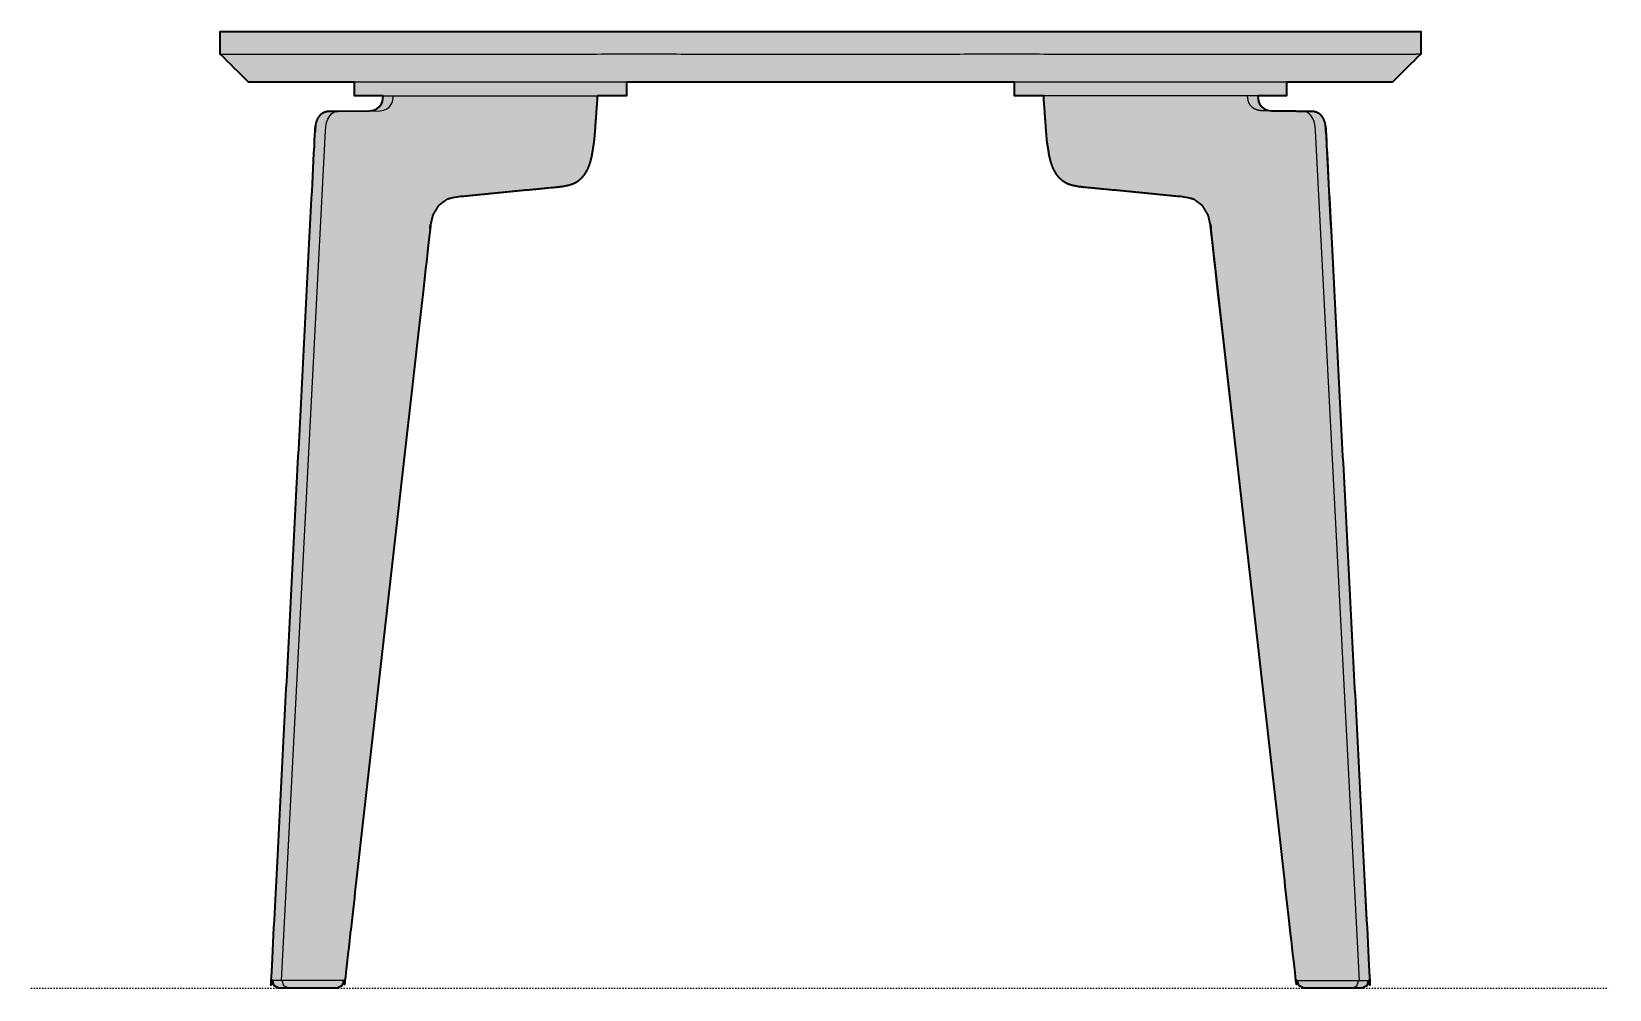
# Model space of a CAD drawing. Header units: millimetres. Extents: x 0 to 1733, y -856 to 374.
# Drawn here: x 1117 to 1733, y 0 to 374 of the extents above; entities that cross this region are included whole.
import ezdxf

# ---------------------------------------------------------------- set-up
doc = ezdxf.new("R2010")
doc.units = ezdxf.units.MM
doc.linetypes.add('Dots', pattern=[1, 0, -1])
doc.layers.add('Blocks', color=7, linetype='Continuous')
doc.layers.add('Blocks$Fill', color=7, linetype='Continuous', true_color=0xffffff)
for name, color, linetype, lineweight, true_color in [('Blocks$Inner', 7, 'Continuous', 25, 0x007f00), ('Blocks$Outline', 7, 'Continuous', 35, 0xff3f3f), ('Groud', 7, 'Dots', 25, 0x243775)]:
    doc.layers.add(name, color=color, linetype=linetype, lineweight=lineweight, true_color=true_color)

# ---------------------------------------------------------------- blocks, each defined once
blk = doc.blocks.new('Join Coffee Table Side')
at = {"layer": 'Blocks$Fill'}
blk.add_hatch(color=256, dxfattribs=at).paths.add_polyline_path([(84.62, 353.75), (73.63, 364.75), (73.63, 373.51), (73.63, 373.51), (73.68, 373.51), (77.53, 373.51), (542.36, 373.51), (542.4, 373.51), (542.42, 373.51), (542.42, 364.75), (531.42, 353.75), (531.39, 353.75), (531.21, 353.75), (530.68, 353.75), (489.95, 353.75), (489.95, 348.45), (478.74, 348.45), (479.09, 346.27), (479.51, 345.28), (480.46, 344.06), (481.31, 343.41), (482.57, 342.87), (484.16, 342.57), (500.38, 342.48), (501.68, 342.14), (502.83, 341.5), (503.66, 340.61), (504.41, 339.36), (504.89, 338.06), (505.08, 337.16), (505.21, 336.26), (505.36, 334.75), (522.5, 2.99), (522.07, 2.99), (521.31, 0.89), (519.48, 0), (496.72, 0), (494.89, 0.89), (494.13, 2.99), (493.7, 2.99), (460.25, 298.33), (459.4, 301.87), (457.15, 305.56), (453.85, 308), (450.8, 308.85), (408.74, 312.94), (407.58, 313.2), (406.32, 313.45), (404.55, 314), (403.79, 314.45), (403.04, 314.87), (401.23, 316.43), (400.65, 317.17), (400.06, 317.91), (398.95, 319.9), (398.06, 322.31), (397.36, 325.11), (396.39, 331.29), (395.13, 348.45), (383.8, 348.45), (383.8, 353.75), (232.24, 353.75), (232.24, 348.45), (220.91, 348.45), (219.65, 331.29), (218.68, 325.11), (217.98, 322.31), (217.09, 319.9), (215.99, 317.91), (215.39, 317.17), (214.82, 316.43), (213, 314.87), (212.25, 314.45), (211.49, 314), (209.72, 313.45), (208.46, 313.2), (207.3, 312.94), (165.24, 308.85), (162.2, 308), (158.89, 305.56), (156.64, 301.87), (155.79, 298.33), (122.34, 2.99), (121.91, 2.99), (121.15, 0.89), (119.32, 0), (96.56, 0), (94.73, 0.89), (93.97, 2.99), (93.54, 2.99), (110.68, 334.75), (110.83, 336.26), (110.97, 337.16), (111.16, 338.06), (111.64, 339.36), (112.38, 340.61), (113.21, 341.5), (114.36, 342.14), (115.67, 342.48), (119.67, 342.48), (131.88, 342.57), (133.47, 342.87), (134.73, 343.41), (135.59, 344.06), (136.53, 345.28), (136.95, 346.27), (137.3, 348.45), (126.09, 348.45), (126.09, 353.75)], flags=0)
at = {"layer": 'Blocks$Inner'}
for p, q in [((160.44, 348.43), (161.48, 348.43)), ((455.71, 348.43), (454.67, 348.43))]:
    blk.add_line(p, q, dxfattribs=at)
for points in [[(73.68, 373.51), (73.68, 364.75), (84.68, 353.75)], [(531.47, 353.75), (542.47, 364.75), (542.47, 373.51)], [(126.15, 353.75), (126.15, 348.45), (232.3, 348.45), (232.3, 353.75)], [(490.01, 353.75), (490.01, 348.45), (383.86, 348.45), (383.86, 353.75)], [(97.6, 2.99), (114.74, 334.75), (114.89, 336.26), (115.03, 337.16), (115.22, 338.06), (115.7, 339.36), (116.44, 340.61), (117.27, 341.5), (118.42, 342.14), (119.73, 342.48), (136.11, 342.61), (137.53, 342.87), (138.79, 343.41), (139.65, 344.06), (140.59, 345.28), (141.01, 346.27), (141.36, 348.45)], [(137.36, 348.45), (137.01, 346.27), (136.59, 345.28), (135.64, 344.06), (134.79, 343.41), (133.53, 342.87), (131.94, 342.57)], [(478.8, 348.45), (479.15, 346.27), (479.56, 345.28), (480.51, 344.06), (481.36, 343.41), (482.63, 342.87), (484.22, 342.57)], [(518.56, 2.99), (501.41, 334.75), (501.27, 336.26), (501.13, 337.16), (500.94, 338.06), (500.46, 339.36), (499.71, 340.61), (498.89, 341.5), (497.73, 342.14), (496.43, 342.48)], [(94.03, 2.99), (94.78, 0.89), (96.61, 0), (119.38, 0), (121.21, 0.89), (121.97, 2.99)], [(100.41, 0), (98.58, 0.89), (97.83, 2.99)], [(522.13, 2.99), (521.37, 0.89), (519.54, 0), (496.77, 0), (494.94, 0.89), (494.19, 2.99)], [(515.74, 0), (517.57, 0.89), (518.33, 2.99)]]:
    blk.add_lwpolyline(points, dxfattribs=at)
for points, degree in [([(73.74, 373.51), (73.7, 373.51), (73.68, 373.51), (73.68, 373.51)], 3), ([(542.47, 373.51), (542.47, 373.51), (542.45, 373.51), (542.42, 373.51)], 3), ([(73.68, 364.75), (73.68, 364.75), (73.7, 364.75), (73.74, 364.75)], 3), ([(73.74, 364.75), (73.75, 364.75), (73.8, 364.75), (73.86, 364.75), (73.89, 364.75)], 3), ([(73.89, 364.75), (74.2, 364.75), (74.84, 364.75), (75.53, 364.75)], 3), ([(542.26, 364.75), (541.95, 364.75), (541.32, 364.75), (540.62, 364.75)], 3), ([(542.42, 364.75), (542.4, 364.75), (542.36, 364.75), (542.3, 364.75), (542.26, 364.75)], 3), ([(542.47, 364.75), (542.47, 364.75), (542.45, 364.75), (542.42, 364.75)], 3), ([(220.96, 348.45), (219.71, 331.29)], 1), ([(395.19, 348.45), (396.45, 331.29)], 1), ([(475.15, 346.27), (474.79, 348.45)], 1), ([(475.56, 345.28), (475.15, 346.27)], 1), ([(476.51, 344.06), (475.56, 345.28)], 1), ([(111.21, 338.06), (111.69, 339.36)], 1), ([(111.69, 339.36), (112.44, 340.61)], 1), ([(112.44, 340.61), (113.26, 341.5)], 1), ([(113.26, 341.5), (114.42, 342.14)], 1), ([(114.42, 342.14), (115.72, 342.48)], 1), ([(115.72, 342.48), (119.73, 342.48)], 1), ([(477.36, 343.41), (476.51, 344.06)], 1), ([(478.62, 342.87), (477.36, 343.41)], 1), ([(480.04, 342.61), (478.62, 342.87)], 1), ([(496.43, 342.48), (480.04, 342.61)], 1), ([(500.43, 342.48), (496.43, 342.48)], 1), ([(501.74, 342.14), (500.43, 342.48)], 1), ([(502.89, 341.5), (501.74, 342.14)], 1), ([(503.72, 340.61), (502.89, 341.5)], 1), ([(504.46, 339.36), (503.72, 340.61)], 1), ([(504.94, 338.06), (504.46, 339.36)], 1), ([(93.59, 2.99), (110.74, 334.75)], 1), ([(110.74, 334.75), (110.88, 336.26)], 1), ([(110.88, 336.26), (111.02, 337.16)], 1), ([(111.02, 337.16), (111.21, 338.06)], 1), ([(505.13, 337.16), (504.94, 338.06)], 1), ([(505.27, 336.26), (505.13, 337.16)], 1), ([(505.42, 334.75), (505.27, 336.26)], 1), ([(522.56, 2.99), (505.42, 334.75)], 1), ([(219.71, 331.29), (218.74, 325.11)], 1), ([(396.45, 331.29), (397.41, 325.11)], 1), ([(218.04, 322.31), (217.15, 319.9)], 1), ([(218.74, 325.11), (218.04, 322.31)], 1), ([(397.41, 325.11), (398.12, 322.31)], 1), ([(398.12, 322.31), (399.01, 319.9)], 1), ([(212.31, 314.45), (211.55, 314)], 1), ([(215.45, 317.17), (214.87, 316.43)], 1), ([(216.04, 317.91), (215.45, 317.17)], 1), ([(217.15, 319.9), (216.04, 317.91)], 1), ([(399.01, 319.9), (400.11, 317.91)], 1), ([(400.11, 317.91), (400.71, 317.17)], 1), ([(400.71, 317.17), (401.28, 316.43)], 1), ([(403.85, 314.45), (404.6, 314)], 1), ([(165.3, 308.85), (162.25, 308)], 1), ([(207.36, 312.94), (165.3, 308.85)], 1), ([(208.52, 313.2), (207.36, 312.94)], 1), ([(209.78, 313.45), (208.52, 313.2)], 1), ([(211.55, 314), (209.78, 313.45)], 1), ([(404.6, 314), (406.37, 313.45)], 1), ([(406.37, 313.45), (407.64, 313.2)], 1), ([(407.64, 313.2), (408.8, 312.94)], 1), ([(408.8, 312.94), (450.85, 308.85)], 1), ([(450.85, 308.85), (453.9, 308)], 1), ([(158.95, 305.56), (156.69, 301.87)], 1), ([(162.25, 308), (158.95, 305.56)], 1), ([(453.9, 308), (457.21, 305.56)], 1), ([(457.21, 305.56), (459.46, 301.87)], 1), ([(155.84, 298.33), (122.4, 2.99)], 1), ([(156.69, 301.87), (155.84, 298.33)], 1), ([(459.46, 301.87), (460.31, 298.33)], 1), ([(460.31, 298.33), (493.75, 2.99)], 1), ([(122.4, 2.99), (93.59, 2.99)], 1), ([(493.75, 2.99), (522.56, 2.99)], 1)]:
    blk.add_open_spline(points, degree=degree, dxfattribs=at)
for points, knots in [([(308.08, 373.51), (295.07, 373.51), (270.82, 373.51), (235.07, 373.51), (202.82, 373.51), (174.65, 373.51), (156.39, 373.51), (144.26, 373.51), (133.27, 373.51), (121.05, 373.51), (108.74, 373.51), (98.31, 373.51), (92.13, 373.51), (78.96, 373.51), (78.68, 373.51), (74.11, 373.51), (73.74, 373.51)], [77.44916, 77.44916, 77.44916, 77.44916, 81.35566, 84.720772, 88.292336, 91.208701, 93.704956, 94.924171, 96.140032, 98.543792, 101.059606, 104.629622, 110.571849, 116.514076, 123.195474, 129.876871, 129.876871, 129.876871, 129.876871]), ([(542.42, 373.51), (542.05, 373.51), (537.48, 373.51), (537.19, 373.51), (524.02, 373.51), (517.85, 373.51), (507.41, 373.51), (495.11, 373.51), (482.88, 373.51), (471.89, 373.51), (459.77, 373.51), (441.5, 373.51), (413.34, 373.51), (381.08, 373.51), (345.33, 373.51), (321.08, 373.51), (308.08, 373.51)], [25.021449, 25.021449, 25.021449, 25.021449, 31.702847, 38.384245, 44.326472, 50.268699, 53.838715, 56.354529, 58.758289, 59.97415, 61.193365, 63.68962, 66.605984, 70.177549, 73.542661, 77.44916, 77.44916, 77.44916, 77.44916]), ([(75.54, 364.75), (76.24, 364.75), (77.75, 364.75), (78.55, 364.75), (79.45, 364.75), (80.48, 364.75), (82.16, 364.75), (84.52, 364.75), (87.17, 364.75), (89.9, 364.75), (92.37, 364.75), (95.3, 364.75), (99.1, 364.75), (105.65, 364.75), (114.63, 364.75), (124.69, 364.75), (133.63, 364.75), (143.63, 364.75), (154.65, 364.75), (166.72, 364.75), (179.78, 364.75), (193.68, 364.75), (212.77, 364.75), (237.09, 364.76), (261.64, 364.75), (281.38, 364.75), (295.2, 364.75), (304.13, 364.75), (308.08, 364.75)], [0.0285714, 0.0285714, 0.0285714, 0.0285714, 0.0571429, 0.0857143, 0.1, 0.1142857, 0.1285714, 0.1428571, 0.1571429, 0.1714286, 0.1857143, 0.2, 0.2285714, 0.2571429, 0.2857143, 0.3, 0.3142857, 0.3285714, 0.3428571, 0.3571429, 0.3714286, 0.3857143, 0.4, 0.4285714, 0.4571429, 0.4714286, 0.4857143, 0.4970257, 0.4970257, 0.4970257, 0.4970257]), ([(308.08, 364.75), (312.02, 364.75), (320.96, 364.75), (334.78, 364.75), (354.51, 364.75), (379.06, 364.76), (403.38, 364.75), (422.48, 364.75), (436.37, 364.75), (449.44, 364.75), (461.51, 364.75), (472.52, 364.75), (482.52, 364.75), (491.46, 364.75), (501.52, 364.75), (510.5, 364.75), (517.06, 364.75), (520.85, 364.75), (523.78, 364.75), (526.25, 364.75), (528.98, 364.75), (531.63, 364.75), (533.99, 364.75), (535.68, 364.75), (536.71, 364.75), (537.6, 364.75), (538.4, 364.75), (539.92, 364.75), (540.61, 364.75)], [0.4970257, 0.4970257, 0.4970257, 0.4970257, 0.5083372, 0.5226229, 0.5369086, 0.56548, 0.5940515, 0.6083372, 0.6226229, 0.6369086, 0.6511943, 0.66548, 0.6797657, 0.6940515, 0.7083372, 0.7369086, 0.76548, 0.7940515, 0.8083372, 0.8226229, 0.8369086, 0.8511943, 0.86548, 0.8797657, 0.8940515, 0.9083372, 0.9369086, 0.96548, 0.96548, 0.96548, 0.96548]), ([(84.88, 353.75), (84.76, 353.75), (84.65, 353.75), (84.69, 353.75), (84.71, 353.75)], [100.268151, 100.268151, 100.268151, 100.268151, 101.4915, 102.09022, 102.09022, 102.09022, 102.09022]), ([(308.08, 353.75), (306.52, 353.75), (302.02, 353.75), (294.59, 353.75), (285.8, 353.75), (277.04, 353.75), (266.09, 353.75), (252.95, 353.75), (237.43, 353.75), (221.77, 353.75), (207.14, 353.75), (193.85, 353.75), (184.25, 353.75), (177.21, 353.75), (171.01, 353.75), (163.14, 353.75), (153.69, 353.75), (144.31, 353.75), (137.46, 353.75), (132.91, 353.75), (130.15, 353.75), (127.56, 353.75), (123.93, 353.75), (119.79, 353.75), (114.9, 353.75), (110.72, 353.75), (107.57, 353.75), (105.11, 353.75), (103.01, 353.75), (100.65, 353.75), (98.09, 353.75), (95.63, 353.75), (93.79, 353.75), (92.56, 353.75), (91.77, 353.75), (91.13, 353.75), (90.42, 353.75), (89.82, 353.75), (89.25, 353.75), (88.57, 353.75), (87.53, 353.75), (86.38, 353.75), (85.43, 353.75), (85.01, 353.75), (84.88, 353.75)], [50.134076, 50.134076, 50.134076, 50.134076, 50.601383, 51.48327, 52.365156, 53.243779, 54.122402, 55.671485, 57.220568, 58.834843, 60.449117, 61.737156, 63.025196, 63.578966, 64.132736, 65.204388, 66.481127, 67.884822, 69.288517, 69.810935, 70.333353, 70.87715, 71.420948, 72.774239, 74.127529, 76.255779, 78.384028, 79.778176, 81.172324, 82.578735, 83.985145, 85.356322, 86.727498, 87.427413, 88.127329, 88.888741, 89.650154, 91.205304, 92.760454, 94.344853, 95.929252, 97.487027, 99.044803, 100.268151, 100.268151, 100.268151, 100.268151]), ([(531.27, 353.75), (531.14, 353.75), (530.72, 353.75), (529.77, 353.75), (528.63, 353.75), (527.58, 353.75), (526.9, 353.75), (526.34, 353.75), (525.73, 353.75), (525.03, 353.75), (524.38, 353.75), (523.59, 353.75), (522.37, 353.75), (520.53, 353.75), (518.06, 353.75), (515.5, 353.75), (513.14, 353.75), (511.04, 353.75), (508.59, 353.75), (505.44, 353.75), (501.25, 353.75), (496.36, 353.75), (492.22, 353.75), (488.6, 353.75), (486.01, 353.75), (483.25, 353.75), (478.7, 353.75), (471.84, 353.75), (462.47, 353.75), (453.02, 353.75), (445.14, 353.75), (438.94, 353.75), (431.9, 353.75), (422.31, 353.75), (409.02, 353.75), (394.38, 353.75), (378.72, 353.75), (363.21, 353.75), (350.07, 353.75), (339.11, 353.75), (330.35, 353.75), (321.56, 353.75), (314.13, 353.75), (309.63, 353.75), (308.08, 353.75)], [0, 0, 0, 0, 1.223349, 2.781124, 4.338899, 5.923298, 7.507697, 9.062847, 10.617997, 11.37941, 12.140823, 12.840738, 13.540653, 14.911829, 16.283006, 17.689417, 19.095827, 20.489975, 21.884123, 24.012372, 26.140622, 27.493913, 28.847203, 29.391001, 29.934798, 30.457216, 30.979634, 32.383329, 33.787024, 35.063763, 36.135415, 36.689185, 37.242955, 38.530995, 39.819034, 41.433308, 43.047583, 44.596666, 46.145749, 47.024372, 47.902995, 48.784882, 49.666768, 50.134076, 50.134076, 50.134076, 50.134076]), ([(531.44, 353.75), (531.47, 353.75), (531.5, 353.75), (531.4, 353.75), (531.27, 353.75)], [-1.822069, -1.822069, -1.822069, -1.822069, -1.223349, 0, 0, 0, 0])]:
    blk.add_open_spline(points, degree=3, knots=knots, dxfattribs=at)
for points, weights, degree in [([(213.06, 314.87), (212.31, 314.45)], [0.857667647165, 1], 1), ([(214.87, 316.43), (213.96, 315.65), (213.06, 314.87)], [1, 0.858025837508, 0.857667647165], 2), ([(401.28, 316.43), (402.19, 315.65), (403.1, 314.87)], [1, 0.858025837508, 0.857667647165], 2), ([(403.1, 314.87), (403.85, 314.45)], [0.857667647165, 1], 1)]:
    blk.add_rational_spline(points, weights, degree=degree, dxfattribs=at)
at = {"layer": 'Blocks$Outline'}
for points in [[(137.36, 348.45), (126.15, 348.45), (126.15, 353.75)], [(232.3, 353.75), (232.3, 348.45), (220.96, 348.45)], [(395.19, 348.45), (383.86, 348.45), (383.86, 353.75)], [(490.01, 353.75), (490.01, 348.45), (478.8, 348.45)], [(131.94, 342.57), (133.53, 342.87), (134.79, 343.41), (135.64, 344.06), (136.59, 345.28), (137.01, 346.27), (137.36, 348.45)], [(478.8, 348.45), (479.15, 346.27), (479.56, 345.28), (480.51, 344.06), (481.36, 343.41), (482.63, 342.87), (484.22, 342.57)], [(119.73, 342.48), (131.94, 342.57)], [(121.97, 2.99), (121.21, 0.89), (119.38, 0), (96.61, 0), (94.78, 0.89), (94.03, 2.99)], [(522.13, 2.99), (521.37, 0.89), (519.54, 0), (496.77, 0), (494.94, 0.89), (494.19, 2.99)]]:
    blk.add_lwpolyline(points, dxfattribs=at)
for points, degree, knots in [([(84.68, 353.75), (81.01, 357.42), (77.35, 361.08), (73.68, 364.75), (73.68, 367.67), (73.68, 370.59), (73.68, 373.51), (73.68, 373.51), (73.7, 373.51), (73.74, 373.51), (74.11, 373.51), (78.68, 373.51), (78.96, 373.51), (92.13, 373.51), (98.31, 373.51), (108.74, 373.51), (121.05, 373.51), (133.27, 373.51), (144.26, 373.51), (156.39, 373.51), (174.65, 373.51), (202.82, 373.51), (235.07, 373.51), (270.82, 373.51), (295.07, 373.51), (308.08, 373.51), (321.08, 373.51), (345.33, 373.51), (381.08, 373.51), (413.34, 373.51), (441.5, 373.51), (459.77, 373.51), (471.89, 373.51), (482.88, 373.51), (495.11, 373.51), (507.41, 373.51), (517.85, 373.51), (524.02, 373.51), (537.19, 373.51), (537.48, 373.51), (542.05, 373.51), (542.42, 373.51), (542.45, 373.51), (542.47, 373.51), (542.47, 373.51), (542.47, 370.59), (542.47, 367.67), (542.47, 364.75), (538.81, 361.08), (535.14, 357.42), (531.47, 353.75)], 3, [-154.898321, -154.898321, -154.898321, -154.898321, -139.342818, -139.342818, -139.342818, -130.579301, -130.579301, -130.579301, -129.876871, -129.876871, -129.876871, -123.195474, -116.514076, -110.571849, -104.629622, -101.059606, -98.543792, -96.140032, -94.924171, -93.704956, -91.208701, -88.292336, -84.720772, -81.35566, -77.44916, -77.44916, -77.44916, -73.542661, -70.177549, -66.605984, -63.68962, -61.193365, -59.97415, -58.758289, -56.354529, -53.838715, -50.268699, -44.326472, -38.384245, -31.702847, -25.021449, -25.021449, -25.021449, -24.31902, -24.31902, -24.31902, -15.555503, -15.555503, -15.555503, 0, 0, 0, 0]), ([(126.15, 353.75), (125.82, 353.75), (123.53, 353.75), (119.79, 353.75), (114.9, 353.75), (110.72, 353.75), (107.57, 353.75), (105.11, 353.75), (103.01, 353.75), (100.65, 353.75), (98.09, 353.75), (95.63, 353.75), (93.79, 353.75), (92.56, 353.75), (91.77, 353.75), (91.13, 353.75), (90.42, 353.75), (89.82, 353.75), (89.25, 353.75), (88.57, 353.75), (87.53, 353.75), (86.38, 353.75), (85.43, 353.75), (85.01, 353.75), (84.88, 353.75), (84.76, 353.75), (84.68, 353.75), (84.68, 353.75), (84.68, 353.75)], 3, [71.195262, 71.195262, 71.195262, 71.195262, 71.420948, 72.774239, 74.127529, 76.255779, 78.384028, 79.778176, 81.172324, 82.578735, 83.985145, 85.356322, 86.727498, 87.427413, 88.127329, 88.888741, 89.650154, 91.205304, 92.760454, 94.344853, 95.929252, 97.487027, 99.044803, 100.268151, 100.268151, 100.268151, 101.4915, 101.567186, 101.567186, 101.567186, 101.567186]), ([(383.86, 353.75), (382.07, 353.75), (375.2, 353.75), (363.21, 353.75), (350.07, 353.75), (339.11, 353.75), (330.35, 353.75), (321.56, 353.75), (314.13, 353.75), (309.63, 353.75), (308.08, 353.75), (306.52, 353.75), (302.02, 353.75), (294.59, 353.75), (285.8, 353.75), (277.04, 353.75), (266.09, 353.75), (252.95, 353.75), (240.96, 353.75), (234.08, 353.75), (232.3, 353.75)], 3, [42.503124, 42.503124, 42.503124, 42.503124, 43.047583, 44.596666, 46.145749, 47.024372, 47.902995, 48.784882, 49.666768, 50.134076, 50.134076, 50.134076, 50.601383, 51.48327, 52.365156, 53.243779, 54.122402, 55.671485, 57.220568, 57.765027, 57.765027, 57.765027, 57.765027]), ([(531.44, 353.75), (531.41, 353.75), (531.35, 353.75), (531.27, 353.75), (531.14, 353.75), (530.72, 353.75), (529.77, 353.75), (528.63, 353.75), (527.58, 353.75), (526.9, 353.75), (526.34, 353.75), (525.73, 353.75), (525.03, 353.75), (524.38, 353.75), (523.59, 353.75), (522.37, 353.75), (520.53, 353.75), (518.06, 353.75), (515.5, 353.75), (513.14, 353.75), (511.04, 353.75), (508.59, 353.75), (505.44, 353.75), (501.25, 353.75), (496.36, 353.75), (492.63, 353.75), (490.34, 353.75), (490.01, 353.75)], 3, [-0.804876, -0.804876, -0.804876, -0.804876, 0, 0, 0, 1.223349, 2.781124, 4.338899, 5.923298, 7.507697, 9.062847, 10.617997, 11.37941, 12.140823, 12.840738, 13.540653, 14.911829, 16.283006, 17.689417, 19.095827, 20.489975, 21.884123, 24.012372, 26.140622, 27.493913, 28.847203, 29.072889, 29.072889, 29.072889, 29.072889]), ([(531.47, 353.75), (531.47, 353.75), (531.47, 353.75), (531.46, 353.75), (531.44, 353.75)], 3, [1.2990462, 1.2990462, 1.2990462, 1.2990462, 1.2996585, 1.822069, 1.822069, 1.822069, 1.822069]), ([(94.03, 2.99), (93.81, 2.99), (93.59, 2.99), (102.17, 168.87), (110.74, 334.75), (110.81, 335.5), (110.88, 336.26), (110.95, 336.71), (111.02, 337.16), (111.12, 337.61), (111.21, 338.06), (111.45, 338.71), (111.69, 339.36), (112.07, 339.99), (112.44, 340.61), (112.85, 341.05), (113.26, 341.5), (113.84, 341.82), (114.42, 342.14), (115.07, 342.31), (115.72, 342.48), (117.72, 342.48), (119.73, 342.48)], 2, [422.231189, 422.231189, 422.231189, 422.662522, 422.662522, 754.858857, 754.858857, 756.373985, 756.373985, 757.292202, 757.292202, 758.208058, 758.208058, 759.596858, 759.596858, 761.049332, 761.049332, 762.265009, 762.265009, 763.584449, 763.584449, 764.932847, 764.932847, 768.93665, 768.93665, 768.93665]), ([(484.22, 342.57), (490.32, 342.53), (496.43, 342.48), (498.43, 342.48), (500.43, 342.48), (501.08, 342.31), (501.74, 342.14), (502.31, 341.82), (502.89, 341.5), (503.3, 341.05), (503.72, 340.61), (504.09, 339.99), (504.46, 339.36), (504.7, 338.71), (504.94, 338.06), (505.04, 337.61), (505.13, 337.16), (505.2, 336.71), (505.27, 336.26), (505.34, 335.5), (505.42, 334.75), (513.99, 168.87), (522.56, 2.99), (522.34, 2.99), (522.13, 2.99)], 2, [-781.147325, -781.147325, -781.147325, -768.93665, -768.93665, -764.932847, -764.932847, -763.584449, -763.584449, -762.265009, -762.265009, -761.049332, -761.049332, -759.596858, -759.596858, -758.208058, -758.208058, -757.292202, -757.292202, -756.373985, -756.373985, -754.858857, -754.858857, -422.662522, -422.662522, -422.230835, -422.230835, -422.230835])]:
    blk.add_open_spline(points, degree=degree, knots=knots, dxfattribs=at)
for points, weights, knots in [([(220.96, 348.45), (220.34, 339.87), (219.71, 331.29), (219.22, 328.2), (218.74, 325.11), (218.39, 323.71), (218.04, 322.31), (217.59, 321.11), (217.15, 319.9), (216.59, 318.91), (216.04, 317.91), (215.74, 317.54), (215.45, 317.17), (215.16, 316.8), (214.87, 316.43), (213.96, 315.65), (213.06, 314.87), (212.65, 314.64), (212.31, 314.45), (211.93, 314.22), (211.55, 314), (210.66, 313.73), (209.78, 313.45), (209.15, 313.33), (208.52, 313.2), (207.94, 313.07), (207.36, 312.94), (186.33, 310.9), (165.3, 308.85), (163.78, 308.42), (162.25, 308), (160.6, 306.78), (158.95, 305.56), (157.82, 303.72), (156.69, 301.87), (156.27, 300.1), (155.84, 298.33), (139.12, 150.66), (122.4, 2.99), (122.18, 2.99), (121.97, 2.99)], [1, 1, 1, 1, 1, 1, 1, 1, 1, 1, 1, 1, 1, 1, 1, 0.858025837508, 0.857667647165, 0.928833823582, 1, 1, 1, 1, 1, 1, 1, 1, 1, 1, 1, 1, 1, 1, 1, 1, 1, 1, 1, 1, 1, 1, 1], [0, 0, 0, 17.188251, 17.188251, 23.442107, 23.442107, 26.334898, 26.334898, 28.89741, 28.89741, 31.173582, 31.173582, 32.122854, 32.122854, 33.064348, 33.064348, 33.075809, 33.075809, 33.936129, 33.936129, 34.811709, 34.811709, 36.66503, 36.66503, 37.953158, 37.953158, 39.141774, 39.141774, 81.396062, 81.396062, 84.560939, 84.560939, 88.669235, 88.669235, 92.992362, 92.992362, 96.634762, 96.634762, 393.857516, 393.857516, 394.28885, 394.28885, 394.28885]), ([(494.19, 2.99), (493.97, 2.99), (493.75, 2.99), (477.03, 150.66), (460.31, 298.33), (459.88, 300.1), (459.46, 301.87), (458.33, 303.72), (457.21, 305.56), (455.56, 306.78), (453.9, 308), (452.38, 308.42), (450.85, 308.85), (429.83, 310.9), (408.8, 312.94), (408.22, 313.07), (407.64, 313.2), (407.01, 313.33), (406.37, 313.45), (405.49, 313.73), (404.6, 314), (404.23, 314.22), (403.85, 314.45), (403.5, 314.64), (403.1, 314.87), (402.19, 315.65), (401.28, 316.43), (400.99, 316.8), (400.71, 317.17), (400.41, 317.54), (400.11, 317.91), (399.56, 318.91), (399.01, 319.9), (398.56, 321.11), (398.12, 322.31), (397.77, 323.71), (397.41, 325.11), (396.93, 328.2), (396.45, 331.29), (395.82, 339.87), (395.19, 348.45)], [1, 1, 1, 1, 1, 1, 1, 1, 1, 1, 1, 1, 1, 1, 1, 1, 1, 1, 1, 1, 1, 1, 1, 0.928833823582, 0.857667647165, 0.858025837508, 1, 1, 1, 1, 1, 1, 1, 1, 1, 1, 1, 1, 1, 1, 1], [-394.289204, -394.289204, -394.289204, -393.857516, -393.857516, -96.634762, -96.634762, -92.992362, -92.992362, -88.669235, -88.669235, -84.560939, -84.560939, -81.396062, -81.396062, -39.141774, -39.141774, -37.953158, -37.953158, -36.66503, -36.66503, -34.811709, -34.811709, -33.936129, -33.936129, -33.075809, -33.075809, -33.064348, -33.064348, -32.122854, -32.122854, -31.173582, -31.173582, -28.89741, -28.89741, -26.334898, -26.334898, -23.442107, -23.442107, -17.188251, -17.188251, 0, 0, 0])]:
    blk.add_rational_spline(points, weights, degree=2, knots=knots, dxfattribs=at)

msp = doc.modelspace()

# ---------------------------------------------------------------- linework, layer by layer
at = {"layer": 'Groud'}
msp.add_lwpolyline([(1116.96, 0), (1733.12, 0)], dxfattribs=at)

# ---------------------------------------------------------------- block references
at = {"layer": 'Blocks'}
msp.add_blockref('Join Coffee Table Side', (1116.96, 0), dxfattribs=at)

doc.saveas('drawing.dxf')
